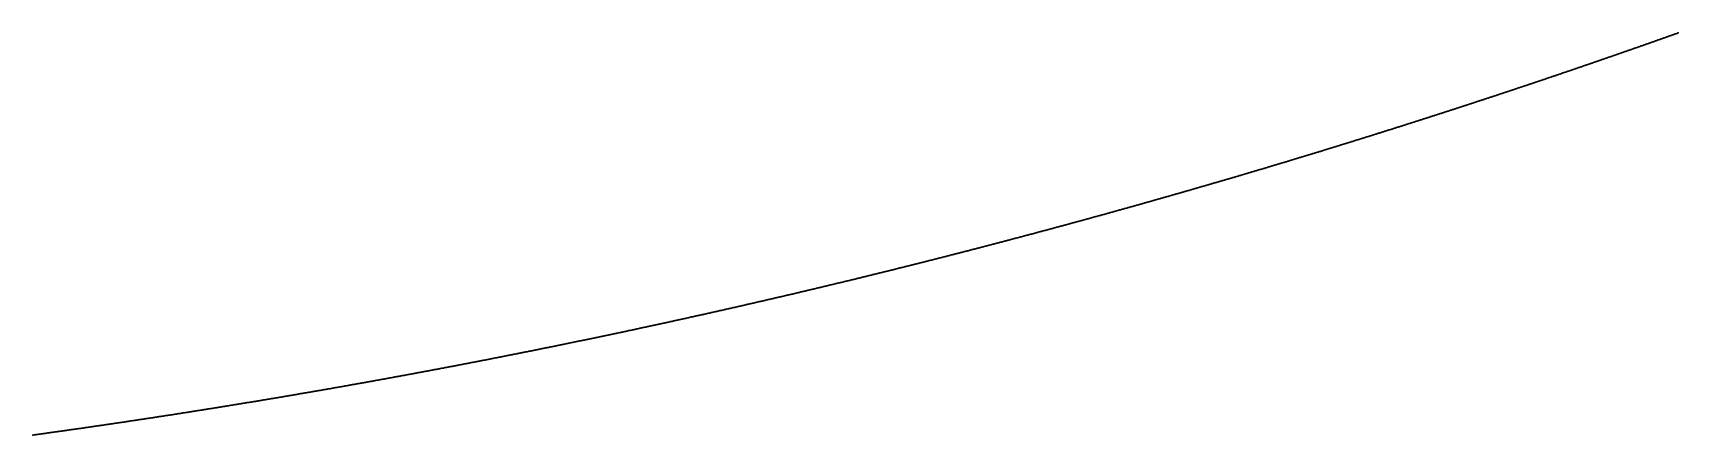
# Model space of a CAD drawing. Header units: metres. Extents: x 0 to 360, y 0 to 49.
# Drawn here: x 22.51 to 45, y 1.19 to 6.68 of the extents above; entities that cross this region are included whole.
import ezdxf

# ---------------------------------------------------------------- set-up
doc = ezdxf.new("R2010")
doc.units = ezdxf.units.M

msp = doc.modelspace()

# ---------------------------------------------------------------- linework, layer by layer
for p in [(44.546, 6.524), (44.555, 6.527), (44.565, 6.531), (44.575, 6.534), (44.585, 6.538), (44.594, 6.541), (44.604, 6.544), (44.614, 6.548), (44.623, 6.551), (44.633, 6.555), (44.643, 6.558), (44.652, 6.561), (44.662, 6.565), (44.672, 6.568), (44.681, 6.572), (44.691, 6.575), (44.701, 6.579), (44.71, 6.582), (44.72, 6.585), (44.73, 6.589), (44.739, 6.592), (44.749, 6.596), (44.759, 6.599), (44.768, 6.602), (44.778, 6.606), (44.788, 6.609), (44.797, 6.613), (44.807, 6.616), (44.817, 6.619), (44.826, 6.623), (44.836, 6.626), (44.846, 6.63), (44.855, 6.633), (44.865, 6.637), (44.875, 6.64), (44.884, 6.643), (44.894, 6.647), (44.904, 6.65), (44.913, 6.654), (44.923, 6.657), (44.933, 6.661), (44.942, 6.664), (44.952, 6.667), (44.962, 6.671), (44.971, 6.674), (44.981, 6.678), (44.991, 6.681), (45, 6.685), (43.895, 6.298), (43.904, 6.301), (43.914, 6.305), (43.924, 6.308), (43.934, 6.311), (43.943, 6.315), (43.953, 6.318), (43.963, 6.321), (43.973, 6.325), (43.982, 6.328), (43.992, 6.331), (44.002, 6.335), (44.011, 6.338), (44.021, 6.341), (44.031, 6.345), (44.041, 6.348), (44.05, 6.352), (44.06, 6.355), (44.07, 6.358), (44.08, 6.362), (44.089, 6.365), (44.099, 6.368), (44.109, 6.372), (44.119, 6.375), (44.128, 6.378), (44.138, 6.382), (44.148, 6.385), (44.157, 6.389), (44.167, 6.392), (44.177, 6.395), (44.187, 6.399), (44.196, 6.402), (44.206, 6.405), (44.216, 6.409), (44.225, 6.412), (44.235, 6.416), (44.245, 6.419), (44.255, 6.422), (44.264, 6.426), (44.274, 6.429), (44.284, 6.432), (44.293, 6.436), (44.303, 6.439), (44.313, 6.443), (44.323, 6.446), (44.332, 6.449), (44.342, 6.453), (44.352, 6.456), (44.361, 6.46), (44.371, 6.463), (44.381, 6.466), (44.391, 6.47), (44.4, 6.473), (44.41, 6.477), (44.42, 6.48), (44.429, 6.483), (44.439, 6.487), (44.449, 6.49), (44.458, 6.493), (44.468, 6.497), (44.478, 6.5), (44.488, 6.504), (44.497, 6.507), (44.507, 6.51), (44.517, 6.514), (44.526, 6.517), (44.536, 6.521), (43.24, 6.075), (43.249, 6.078), (43.259, 6.081), (43.269, 6.085), (43.279, 6.088), (43.289, 6.091), (43.298, 6.094), (43.308, 6.098), (43.318, 6.101), (43.328, 6.104), (43.338, 6.108), (43.347, 6.111), (43.357, 6.114), (43.367, 6.118), (43.377, 6.121), (43.387, 6.124), (43.396, 6.128), (43.406, 6.131), (43.416, 6.134), (43.426, 6.138), (43.435, 6.141), (43.445, 6.144), (43.455, 6.148), (43.465, 6.151), (43.475, 6.154), (43.484, 6.158), (43.494, 6.161), (43.504, 6.164), (43.514, 6.167), (43.524, 6.171), (43.533, 6.174), (43.543, 6.177), (43.553, 6.181), (43.563, 6.184), (43.572, 6.187), (43.582, 6.191), (43.592, 6.194), (43.602, 6.197), (43.612, 6.201), (43.621, 6.204), (43.631, 6.207), (43.641, 6.211), (43.651, 6.214), (43.66, 6.217), (43.67, 6.221), (43.68, 6.224), (43.69, 6.228), (43.699, 6.231), (43.709, 6.234), (43.719, 6.238), (43.729, 6.241), (43.738, 6.244), (43.748, 6.248), (43.758, 6.251), (43.768, 6.254), (43.778, 6.258), (43.787, 6.261), (43.797, 6.264), (43.807, 6.268), (43.817, 6.271), (43.826, 6.274), (43.836, 6.278), (43.846, 6.281), (43.856, 6.284), (43.865, 6.288), (43.875, 6.291), (43.885, 6.294), (42.561, 5.848), (42.571, 5.851), (42.581, 5.855), (42.591, 5.858), (42.601, 5.861), (42.61, 5.864), (42.62, 5.868), (42.63, 5.871), (42.64, 5.874), (42.65, 5.877), (42.66, 5.881), (42.67, 5.884), (42.679, 5.887), (42.689, 5.89), (42.699, 5.894), (42.709, 5.897), (42.719, 5.9), (42.729, 5.904), (42.738, 5.907), (42.748, 5.91), (42.758, 5.913), (42.768, 5.917), (42.778, 5.92), (42.788, 5.923), (42.798, 5.926), (42.807, 5.93), (42.817, 5.933), (42.827, 5.936), (42.837, 5.94), (42.847, 5.943), (42.857, 5.946), (42.866, 5.949), (42.876, 5.953), (42.886, 5.956), (42.896, 5.959), (42.906, 5.963), (42.916, 5.966), (42.925, 5.969), (42.935, 5.972), (42.945, 5.976), (42.955, 5.979), (42.965, 5.982), (42.975, 5.986), (42.984, 5.989), (42.994, 5.992), (43.004, 5.995), (43.014, 5.999), (43.024, 6.002), (43.034, 6.005), (43.043, 6.009), (43.053, 6.012), (43.063, 6.015), (43.073, 6.018), (43.083, 6.022), (43.092, 6.025), (43.102, 6.028), (43.112, 6.032), (43.122, 6.035), (43.132, 6.038), (43.141, 6.042), (43.151, 6.045), (43.161, 6.048), (43.171, 6.051), (43.181, 6.055), (43.191, 6.058), (43.2, 6.061), (43.21, 6.065), (43.22, 6.068), (43.23, 6.071), (41.879, 5.625), (41.889, 5.628), (41.898, 5.631), (41.908, 5.634), (41.918, 5.638), (41.928, 5.641), (41.938, 5.644), (41.948, 5.647), (41.958, 5.65), (41.968, 5.654), (41.978, 5.657), (41.988, 5.66), (41.998, 5.663), (42.008, 5.667), (42.017, 5.67), (42.027, 5.673), (42.037, 5.676), (42.047, 5.679), (42.057, 5.683), (42.067, 5.686), (42.077, 5.689), (42.087, 5.692), (42.097, 5.696), (42.107, 5.699), (42.116, 5.702), (42.126, 5.705), (42.136, 5.708), (42.146, 5.712), (42.156, 5.715), (42.166, 5.718), (42.176, 5.721), (42.186, 5.725), (42.196, 5.728), (42.206, 5.731), (42.215, 5.734), (42.225, 5.738), (42.235, 5.741), (42.245, 5.744), (42.255, 5.747), (42.265, 5.751), (42.275, 5.754), (42.285, 5.757), (42.295, 5.76), (42.304, 5.763), (42.314, 5.767), (42.324, 5.77), (42.334, 5.773), (42.344, 5.776), (42.354, 5.78), (42.364, 5.783), (42.374, 5.786), (42.383, 5.789), (42.393, 5.793), (42.403, 5.796), (42.413, 5.799), (42.423, 5.802), (42.433, 5.806), (42.443, 5.809), (42.453, 5.812), (42.462, 5.815), (42.472, 5.819), (42.482, 5.822), (42.492, 5.825), (42.502, 5.828), (42.512, 5.832), (42.522, 5.835), (42.532, 5.838), (42.541, 5.841), (42.551, 5.845), (41.172, 5.399), (41.182, 5.402), (41.192, 5.405), (41.202, 5.408), (41.212, 5.411), (41.222, 5.414), (41.232, 5.418), (41.242, 5.421), (41.252, 5.424), (41.262, 5.427), (41.272, 5.43), (41.282, 5.433), (41.292, 5.437), (41.302, 5.44), (41.312, 5.443), (41.322, 5.446), (41.332, 5.449), (41.342, 5.452), (41.352, 5.456), (41.362, 5.459), (41.372, 5.462), (41.382, 5.465), (41.392, 5.468), (41.402, 5.472), (41.411, 5.475), (41.421, 5.478), (41.431, 5.481), (41.441, 5.484), (41.451, 5.487), (41.461, 5.491), (41.471, 5.494), (41.481, 5.497), (41.491, 5.5), (41.501, 5.503), (41.511, 5.507), (41.521, 5.51), (41.531, 5.513), (41.541, 5.516), (41.551, 5.519), (41.561, 5.522), (41.571, 5.526), (41.581, 5.529), (41.591, 5.532), (41.601, 5.535), (41.61, 5.538), (41.62, 5.542), (41.63, 5.545), (41.64, 5.548), (41.65, 5.551), (41.66, 5.554), (41.67, 5.558), (41.68, 5.561), (41.69, 5.564), (41.7, 5.567), (41.71, 5.57), (41.72, 5.574), (41.73, 5.577), (41.74, 5.58), (41.75, 5.583), (41.76, 5.586), (41.769, 5.59), (41.779, 5.593), (41.789, 5.596), (41.799, 5.599), (41.809, 5.602), (41.819, 5.606), (41.829, 5.609), (41.839, 5.612), (41.849, 5.615), (41.859, 5.618), (41.869, 5.622), (40.452, 5.173), (40.462, 5.176), (40.472, 5.179), (40.482, 5.183), (40.492, 5.186), (40.502, 5.189), (40.512, 5.192), (40.522, 5.195), (40.532, 5.198), (40.542, 5.201), (40.552, 5.204), (40.562, 5.207), (40.572, 5.211), (40.582, 5.214), (40.592, 5.217), (40.602, 5.22), (40.612, 5.223), (40.622, 5.226), (40.632, 5.229), (40.642, 5.232), (40.652, 5.235), (40.662, 5.239), (40.672, 5.242), (40.682, 5.245), (40.692, 5.248), (40.702, 5.251), (40.712, 5.254), (40.722, 5.257), (40.732, 5.26), (40.742, 5.264), (40.752, 5.267), (40.762, 5.27), (40.772, 5.273), (40.782, 5.276), (40.792, 5.279), (40.802, 5.282), (40.812, 5.285), (40.822, 5.289), (40.832, 5.292), (40.842, 5.295), (40.852, 5.298), (40.862, 5.301), (40.872, 5.304), (40.882, 5.307), (40.892, 5.311), (40.902, 5.314), (40.912, 5.317), (40.922, 5.32), (40.932, 5.323), (40.942, 5.326), (40.952, 5.329), (40.962, 5.333), (40.972, 5.336), (40.982, 5.339), (40.992, 5.342), (41.002, 5.345), (41.012, 5.348), (41.022, 5.351), (41.032, 5.355), (41.042, 5.358), (41.052, 5.361), (41.062, 5.364), (41.072, 5.367), (41.082, 5.37), (41.092, 5.373), (41.102, 5.377), (41.112, 5.38), (41.122, 5.383), (41.132, 5.386), (41.142, 5.389), (41.152, 5.392), (41.162, 5.396), (39.716, 4.949), (39.726, 4.952), (39.737, 4.955), (39.747, 4.958), (39.757, 4.961), (39.767, 4.964), (39.777, 4.967), (39.787, 4.97), (39.797, 4.973), (39.807, 4.976), (39.817, 4.979), (39.827, 4.982), (39.838, 4.985), (39.848, 4.988), (39.858, 4.991), (39.868, 4.994), (39.878, 4.998), (39.888, 5.001), (39.898, 5.004), (39.908, 5.007), (39.918, 5.01), (39.928, 5.013), (39.938, 5.016), (39.948, 5.019), (39.959, 5.022), (39.969, 5.025), (39.979, 5.028), (39.989, 5.031), (39.999, 5.034), (40.009, 5.037), (40.019, 5.04), (40.029, 5.044), (40.039, 5.047), (40.049, 5.05), (40.059, 5.053), (40.069, 5.056), (40.079, 5.059), (40.09, 5.062), (40.1, 5.065), (40.11, 5.068), (40.12, 5.071), (40.13, 5.074), (40.14, 5.077), (40.15, 5.08), (40.16, 5.084), (40.17, 5.087), (40.18, 5.09), (40.19, 5.093), (40.2, 5.096), (40.21, 5.099), (40.22, 5.102), (40.23, 5.105), (40.24, 5.108), (40.251, 5.111), (40.261, 5.114), (40.271, 5.117), (40.281, 5.121), (40.291, 5.124), (40.301, 5.127), (40.311, 5.13), (40.321, 5.133), (40.331, 5.136), (40.341, 5.139), (40.351, 5.142), (40.361, 5.145), (40.371, 5.148), (40.381, 5.152), (40.391, 5.155), (40.401, 5.158), (40.411, 5.161), (40.421, 5.164), (40.431, 5.167), (40.441, 5.17), (38.967, 4.725), (38.977, 4.728), (38.987, 4.731), (38.997, 4.734), (39.007, 4.737), (39.017, 4.74), (39.028, 4.743), (39.038, 4.746), (39.048, 4.749), (39.058, 4.752), (39.068, 4.755), (39.078, 4.758), (39.089, 4.761), (39.099, 4.764), (39.109, 4.767), (39.119, 4.77), (39.129, 4.773), (39.139, 4.776), (39.149, 4.779), (39.16, 4.782), (39.17, 4.785), (39.18, 4.788), (39.19, 4.791), (39.2, 4.794), (39.21, 4.797), (39.22, 4.8), (39.231, 4.803), (39.241, 4.806), (39.251, 4.809), (39.261, 4.812), (39.271, 4.815), (39.281, 4.818), (39.291, 4.821), (39.302, 4.824), (39.312, 4.827), (39.322, 4.83), (39.332, 4.833), (39.342, 4.836), (39.352, 4.839), (39.362, 4.842), (39.373, 4.845), (39.383, 4.848), (39.393, 4.852), (39.403, 4.855), (39.413, 4.858), (39.423, 4.861), (39.433, 4.864), (39.443, 4.867), (39.454, 4.87), (39.464, 4.873), (39.474, 4.876), (39.484, 4.879), (39.494, 4.882), (39.504, 4.885), (39.514, 4.888), (39.524, 4.891), (39.534, 4.894), (39.545, 4.897), (39.555, 4.9), (39.565, 4.903), (39.575, 4.906), (39.585, 4.909), (39.595, 4.912), (39.605, 4.915), (39.615, 4.918), (39.625, 4.921), (39.636, 4.924), (39.646, 4.927), (39.656, 4.93), (39.666, 4.933), (39.676, 4.936), (39.686, 4.94), (39.696, 4.943), (39.706, 4.946), (38.192, 4.5), (38.202, 4.503), (38.212, 4.506), (38.223, 4.509), (38.233, 4.512), (38.243, 4.515), (38.253, 4.518), (38.264, 4.521), (38.274, 4.524), (38.284, 4.527), (38.294, 4.53), (38.304, 4.533), (38.315, 4.535), (38.325, 4.538), (38.335, 4.541), (38.345, 4.544), (38.355, 4.547), (38.366, 4.55), (38.376, 4.553), (38.386, 4.556), (38.396, 4.559), (38.407, 4.562), (38.417, 4.565), (38.427, 4.568), (38.437, 4.571), (38.447, 4.574), (38.458, 4.577), (38.468, 4.58), (38.478, 4.583), (38.488, 4.586), (38.498, 4.588), (38.509, 4.591), (38.519, 4.594), (38.529, 4.597), (38.539, 4.6), (38.549, 4.603), (38.56, 4.606), (38.57, 4.609), (38.58, 4.612), (38.59, 4.615), (38.6, 4.618), (38.611, 4.621), (38.621, 4.624), (38.631, 4.627), (38.641, 4.63), (38.651, 4.633), (38.661, 4.636), (38.672, 4.639), (38.682, 4.642), (38.692, 4.645), (38.702, 4.648), (38.712, 4.651), (38.723, 4.654), (38.733, 4.657), (38.743, 4.66), (38.753, 4.663), (38.763, 4.666), (38.773, 4.669), (38.784, 4.672), (38.794, 4.674), (38.804, 4.677), (38.814, 4.68), (38.824, 4.683), (38.835, 4.686), (38.845, 4.689), (38.855, 4.692), (38.865, 4.695), (38.875, 4.698), (38.885, 4.701), (38.896, 4.704), (38.906, 4.707), (38.916, 4.71), (38.926, 4.713), (38.936, 4.716), (38.946, 4.719), (38.957, 4.722), (37.392, 4.274), (37.402, 4.277), (37.413, 4.28), (37.423, 4.283), (37.433, 4.286), (37.443, 4.289), (37.454, 4.291), (37.464, 4.294), (37.474, 4.297), (37.485, 4.3), (37.495, 4.303), (37.505, 4.306), (37.515, 4.309), (37.526, 4.311), (37.536, 4.314), (37.546, 4.317), (37.556, 4.32), (37.567, 4.323), (37.577, 4.326), (37.587, 4.329), (37.598, 4.332), (37.608, 4.335), (37.618, 4.337), (37.628, 4.34), (37.639, 4.343), (37.649, 4.346), (37.659, 4.349), (37.669, 4.352), (37.68, 4.355), (37.69, 4.358), (37.7, 4.361), (37.711, 4.363), (37.721, 4.366), (37.731, 4.369), (37.741, 4.372), (37.752, 4.375), (37.762, 4.378), (37.772, 4.381), (37.782, 4.384), (37.793, 4.387), (37.803, 4.389), (37.813, 4.392), (37.823, 4.395), (37.834, 4.398), (37.844, 4.401), (37.854, 4.404), (37.864, 4.407), (37.875, 4.41), (37.885, 4.413), (37.895, 4.416), (37.905, 4.419), (37.916, 4.421), (37.926, 4.424), (37.936, 4.427), (37.946, 4.43), (37.957, 4.433), (37.967, 4.436), (37.977, 4.439), (37.987, 4.442), (37.998, 4.445), (38.008, 4.448), (38.018, 4.451), (38.028, 4.453), (38.039, 4.456), (38.049, 4.459), (38.059, 4.462), (38.069, 4.465), (38.079, 4.468), (38.09, 4.471), (38.1, 4.474), (38.11, 4.477), (38.12, 4.48), (38.131, 4.483), (38.141, 4.486), (38.151, 4.489), (38.161, 4.491), (38.172, 4.494), (38.182, 4.497), (36.577, 4.05), (36.587, 4.053), (36.597, 4.056), (36.608, 4.059), (36.618, 4.062), (36.628, 4.064), (36.639, 4.067), (36.649, 4.07), (36.659, 4.073), (36.67, 4.076), (36.68, 4.078), (36.69, 4.081), (36.701, 4.084), (36.711, 4.087), (36.721, 4.09), (36.732, 4.092), (36.742, 4.095), (36.752, 4.098), (36.763, 4.101), (36.773, 4.104), (36.783, 4.106), (36.794, 4.109), (36.804, 4.112), (36.815, 4.115), (36.825, 4.118), (36.835, 4.121), (36.846, 4.123), (36.856, 4.126), (36.866, 4.129), (36.876, 4.132), (36.887, 4.135), (36.897, 4.138), (36.907, 4.14), (36.918, 4.143), (36.928, 4.146), (36.938, 4.149), (36.949, 4.152), (36.959, 4.154), (36.969, 4.157), (36.98, 4.16), (36.99, 4.163), (37, 4.166), (37.011, 4.169), (37.021, 4.172), (37.031, 4.174), (37.042, 4.177), (37.052, 4.18), (37.062, 4.183), (37.073, 4.186), (37.083, 4.189), (37.093, 4.191), (37.104, 4.194), (37.114, 4.197), (37.124, 4.2), (37.134, 4.203), (37.145, 4.206), (37.155, 4.208), (37.165, 4.211), (37.176, 4.214), (37.186, 4.217), (37.196, 4.22), (37.207, 4.223), (37.217, 4.226), (37.227, 4.228), (37.238, 4.231), (37.248, 4.234), (37.258, 4.237), (37.268, 4.24), (37.279, 4.243), (37.289, 4.246), (37.299, 4.248), (37.31, 4.251), (37.32, 4.254), (37.33, 4.257), (37.34, 4.26), (37.351, 4.263), (37.361, 4.266), (37.371, 4.268), (37.382, 4.271), (35.725, 3.823), (35.735, 3.826), (35.746, 3.829), (35.756, 3.832), (35.767, 3.834), (35.777, 3.837), (35.787, 3.84), (35.798, 3.843), (35.808, 3.845), (35.819, 3.848), (35.829, 3.851), (35.839, 3.854), (35.85, 3.856), (35.86, 3.859), (35.871, 3.862), (35.881, 3.865), (35.892, 3.867), (35.902, 3.87), (35.912, 3.873), (35.923, 3.876), (35.933, 3.878), (35.944, 3.881), (35.954, 3.884), (35.964, 3.887), (35.975, 3.889), (35.985, 3.892), (35.996, 3.895), (36.006, 3.898), (36.016, 3.9), (36.027, 3.903), (36.037, 3.906), (36.048, 3.909), (36.058, 3.911), (36.068, 3.914), (36.079, 3.917), (36.089, 3.92), (36.099, 3.922), (36.11, 3.925), (36.12, 3.928), (36.131, 3.931), (36.141, 3.933), (36.151, 3.936), (36.162, 3.939), (36.172, 3.942), (36.183, 3.944), (36.193, 3.947), (36.203, 3.95), (36.214, 3.953), (36.224, 3.956), (36.235, 3.958), (36.245, 3.961), (36.255, 3.964), (36.266, 3.967), (36.276, 3.969), (36.286, 3.972), (36.297, 3.975), (36.307, 3.978), (36.318, 3.981), (36.328, 3.983), (36.338, 3.986), (36.349, 3.989), (36.359, 3.992), (36.369, 3.994), (36.38, 3.997), (36.39, 4), (36.4, 4.003), (36.411, 4.006), (36.421, 4.008), (36.432, 4.011), (36.442, 4.014), (36.452, 4.017), (36.463, 4.02), (36.473, 4.022), (36.483, 4.025), (36.494, 4.028), (36.504, 4.031), (36.514, 4.034), (36.525, 4.036), (36.535, 4.039), (36.546, 4.042), (36.556, 4.045), (36.566, 4.047), (34.857, 3.6), (34.868, 3.602), (34.878, 3.605), (34.889, 3.608), (34.899, 3.61), (34.91, 3.613), (34.92, 3.616), (34.931, 3.618), (34.941, 3.621), (34.952, 3.624), (34.962, 3.626), (34.973, 3.629), (34.983, 3.632), (34.994, 3.634), (35.004, 3.637), (35.015, 3.64), (35.025, 3.642), (35.036, 3.645), (35.046, 3.648), (35.056, 3.65), (35.067, 3.653), (35.077, 3.656), (35.088, 3.658), (35.098, 3.661), (35.109, 3.664), (35.119, 3.667), (35.13, 3.669), (35.14, 3.672), (35.151, 3.675), (35.161, 3.677), (35.172, 3.68), (35.182, 3.683), (35.193, 3.685), (35.203, 3.688), (35.213, 3.691), (35.224, 3.693), (35.234, 3.696), (35.245, 3.699), (35.255, 3.701), (35.266, 3.704), (35.276, 3.707), (35.287, 3.71), (35.297, 3.712), (35.308, 3.715), (35.318, 3.718), (35.328, 3.72), (35.339, 3.723), (35.349, 3.726), (35.36, 3.728), (35.37, 3.731), (35.381, 3.734), (35.391, 3.737), (35.402, 3.739), (35.412, 3.742), (35.422, 3.745), (35.433, 3.747), (35.443, 3.75), (35.454, 3.753), (35.464, 3.755), (35.475, 3.758), (35.485, 3.761), (35.496, 3.764), (35.506, 3.766), (35.516, 3.769), (35.527, 3.772), (35.537, 3.774), (35.548, 3.777), (35.558, 3.78), (35.569, 3.783), (35.579, 3.785), (35.589, 3.788), (35.6, 3.791), (35.61, 3.793), (35.621, 3.796), (35.631, 3.799), (35.642, 3.802), (35.652, 3.804), (35.662, 3.807), (35.673, 3.81), (35.683, 3.813), (35.694, 3.815), (35.704, 3.818), (35.715, 3.821), (33.953, 3.374), (33.963, 3.377), (33.974, 3.379), (33.984, 3.382), (33.995, 3.385), (34.006, 3.387), (34.016, 3.39), (34.027, 3.392), (34.037, 3.395), (34.048, 3.398), (34.058, 3.4), (34.069, 3.403), (34.079, 3.405), (34.09, 3.408), (34.1, 3.411), (34.111, 3.413), (34.121, 3.416), (34.132, 3.418), (34.143, 3.421), (34.153, 3.424), (34.164, 3.426), (34.174, 3.429), (34.185, 3.431), (34.195, 3.434), (34.206, 3.437), (34.216, 3.439), (34.227, 3.442), (34.237, 3.444), (34.248, 3.447), (34.258, 3.45), (34.269, 3.452), (34.28, 3.455), (34.29, 3.457), (34.301, 3.46), (34.311, 3.463), (34.322, 3.465), (34.332, 3.468), (34.343, 3.471), (34.353, 3.473), (34.364, 3.476), (34.374, 3.478), (34.385, 3.481), (34.395, 3.484), (34.406, 3.486), (34.416, 3.489), (34.427, 3.491), (34.437, 3.494), (34.448, 3.497), (34.458, 3.499), (34.469, 3.502), (34.479, 3.505), (34.49, 3.507), (34.5, 3.51), (34.511, 3.512), (34.521, 3.515), (34.532, 3.518), (34.542, 3.52), (34.553, 3.523), (34.564, 3.526), (34.574, 3.528), (34.585, 3.531), (34.595, 3.534), (34.606, 3.536), (34.616, 3.539), (34.627, 3.541), (34.637, 3.544), (34.648, 3.547), (34.658, 3.549), (34.669, 3.552), (34.679, 3.555), (34.69, 3.557), (34.7, 3.56), (34.711, 3.563), (34.721, 3.565), (34.732, 3.568), (34.742, 3.571), (34.753, 3.573), (34.763, 3.576), (34.773, 3.579), (34.784, 3.581), (34.794, 3.584), (34.805, 3.586), (34.815, 3.589), (34.826, 3.592), (34.836, 3.594), (34.847, 3.597), (33.021, 3.15), (33.032, 3.153), (33.042, 3.155), (33.053, 3.158), (33.064, 3.16), (33.074, 3.163), (33.085, 3.165), (33.095, 3.168), (33.106, 3.171), (33.117, 3.173), (33.127, 3.176), (33.138, 3.178), (33.148, 3.181), (33.159, 3.183), (33.17, 3.186), (33.18, 3.188), (33.191, 3.191), (33.202, 3.193), (33.212, 3.196), (33.223, 3.198), (33.233, 3.201), (33.244, 3.203), (33.255, 3.206), (33.265, 3.208), (33.276, 3.211), (33.286, 3.213), (33.297, 3.216), (33.308, 3.218), (33.318, 3.221), (33.329, 3.223), (33.339, 3.226), (33.35, 3.229), (33.361, 3.231), (33.371, 3.234), (33.382, 3.236), (33.392, 3.239), (33.403, 3.241), (33.414, 3.244), (33.424, 3.246), (33.435, 3.249), (33.445, 3.251), (33.456, 3.254), (33.466, 3.256), (33.477, 3.259), (33.488, 3.262), (33.498, 3.264), (33.509, 3.267), (33.519, 3.269), (33.53, 3.272), (33.541, 3.274), (33.551, 3.277), (33.562, 3.279), (33.572, 3.282), (33.583, 3.284), (33.594, 3.287), (33.604, 3.29), (33.615, 3.292), (33.625, 3.295), (33.636, 3.297), (33.646, 3.3), (33.657, 3.302), (33.668, 3.305), (33.678, 3.307), (33.689, 3.31), (33.699, 3.313), (33.71, 3.315), (33.72, 3.318), (33.731, 3.32), (33.742, 3.323), (33.752, 3.325), (33.763, 3.328), (33.773, 3.331), (33.784, 3.333), (33.794, 3.336), (33.805, 3.338), (33.815, 3.341), (33.826, 3.343), (33.837, 3.346), (33.847, 3.349), (33.858, 3.351), (33.868, 3.354), (33.879, 3.356), (33.889, 3.359), (33.9, 3.361), (33.911, 3.364), (33.921, 3.367), (33.932, 3.369), (33.942, 3.372), (32.041, 2.924), (32.051, 2.926), (32.062, 2.929), (32.073, 2.931), (32.083, 2.934), (32.094, 2.936), (32.105, 2.938), (32.116, 2.941), (32.126, 2.943), (32.137, 2.946), (32.148, 2.948), (32.158, 2.951), (32.169, 2.953), (32.18, 2.955), (32.19, 2.958), (32.201, 2.96), (32.212, 2.963), (32.222, 2.965), (32.233, 2.968), (32.244, 2.97), (32.254, 2.973), (32.265, 2.975), (32.276, 2.977), (32.286, 2.98), (32.297, 2.982), (32.308, 2.985), (32.318, 2.987), (32.329, 2.99), (32.34, 2.992), (32.35, 2.995), (32.361, 2.997), (32.372, 2.999), (32.382, 3.002), (32.393, 3.004), (32.404, 3.007), (32.414, 3.009), (32.425, 3.012), (32.436, 3.014), (32.446, 3.017), (32.457, 3.019), (32.468, 3.021), (32.478, 3.024), (32.489, 3.026), (32.5, 3.029), (32.51, 3.031), (32.521, 3.034), (32.532, 3.036), (32.542, 3.039), (32.553, 3.041), (32.564, 3.044), (32.574, 3.046), (32.585, 3.049), (32.596, 3.051), (32.606, 3.053), (32.617, 3.056), (32.628, 3.058), (32.638, 3.061), (32.649, 3.063), (32.66, 3.066), (32.67, 3.068), (32.681, 3.071), (32.691, 3.073), (32.702, 3.076), (32.713, 3.078), (32.723, 3.081), (32.734, 3.083), (32.745, 3.086), (32.755, 3.088), (32.766, 3.091), (32.777, 3.093), (32.787, 3.096), (32.798, 3.098), (32.809, 3.101), (32.819, 3.103), (32.83, 3.106), (32.84, 3.108), (32.851, 3.111), (32.862, 3.113), (32.872, 3.115), (32.883, 3.118), (32.894, 3.12), (32.904, 3.123), (32.915, 3.125), (32.925, 3.128), (32.936, 3.13), (32.947, 3.133), (32.957, 3.135), (32.968, 3.138), (32.979, 3.14), (32.989, 3.143), (33, 3.145), (33.01, 3.148), (31.032, 2.701), (31.043, 2.703), (31.054, 2.705), (31.065, 2.708), (31.076, 2.71), (31.086, 2.712), (31.097, 2.715), (31.108, 2.717), (31.119, 2.719), (31.129, 2.722), (31.14, 2.724), (31.151, 2.726), (31.162, 2.729), (31.172, 2.731), (31.183, 2.733), (31.194, 2.736), (31.205, 2.738), (31.215, 2.74), (31.226, 2.743), (31.237, 2.745), (31.248, 2.747), (31.258, 2.75), (31.269, 2.752), (31.28, 2.755), (31.291, 2.757), (31.301, 2.759), (31.312, 2.762), (31.323, 2.764), (31.334, 2.766), (31.344, 2.769), (31.355, 2.771), (31.366, 2.773), (31.376, 2.776), (31.387, 2.778), (31.398, 2.78), (31.409, 2.783), (31.419, 2.785), (31.43, 2.788), (31.441, 2.79), (31.452, 2.792), (31.462, 2.795), (31.473, 2.797), (31.484, 2.799), (31.495, 2.802), (31.505, 2.804), (31.516, 2.807), (31.527, 2.809), (31.537, 2.811), (31.548, 2.814), (31.559, 2.816), (31.57, 2.818), (31.58, 2.821), (31.591, 2.823), (31.602, 2.826), (31.613, 2.828), (31.623, 2.83), (31.634, 2.833), (31.645, 2.835), (31.655, 2.837), (31.666, 2.84), (31.677, 2.842), (31.688, 2.845), (31.698, 2.847), (31.709, 2.849), (31.72, 2.852), (31.73, 2.854), (31.741, 2.857), (31.752, 2.859), (31.763, 2.861), (31.773, 2.864), (31.784, 2.866), (31.795, 2.869), (31.805, 2.871), (31.816, 2.873), (31.827, 2.876), (31.837, 2.878), (31.848, 2.881), (31.859, 2.883), (31.87, 2.885), (31.88, 2.888), (31.891, 2.89), (31.902, 2.893), (31.912, 2.895), (31.923, 2.897), (31.934, 2.9), (31.944, 2.902), (31.955, 2.905), (31.966, 2.907), (31.977, 2.909), (31.987, 2.912), (31.998, 2.914), (32.009, 2.917), (32.019, 2.919), (32.03, 2.922), (29.964, 2.475), (29.974, 2.477), (29.985, 2.479), (29.996, 2.481), (30.007, 2.483), (30.018, 2.486), (30.029, 2.488), (30.039, 2.49), (30.05, 2.492), (30.061, 2.495), (30.072, 2.497), (30.083, 2.499), (30.094, 2.501), (30.104, 2.504), (30.115, 2.506), (30.126, 2.508), (30.137, 2.51), (30.148, 2.513), (30.158, 2.515), (30.169, 2.517), (30.18, 2.519), (30.191, 2.522), (30.202, 2.524), (30.213, 2.526), (30.223, 2.528), (30.234, 2.531), (30.245, 2.533), (30.256, 2.535), (30.267, 2.538), (30.277, 2.54), (30.288, 2.542), (30.299, 2.544), (30.31, 2.547), (30.321, 2.549), (30.331, 2.551), (30.342, 2.553), (30.353, 2.556), (30.364, 2.558), (30.375, 2.56), (30.386, 2.562), (30.396, 2.565), (30.407, 2.567), (30.418, 2.569), (30.429, 2.572), (30.44, 2.574), (30.45, 2.576), (30.461, 2.578), (30.472, 2.581), (30.483, 2.583), (30.494, 2.585), (30.504, 2.588), (30.515, 2.59), (30.526, 2.592), (30.537, 2.594), (30.548, 2.597), (30.558, 2.599), (30.569, 2.601), (30.58, 2.604), (30.591, 2.606), (30.601, 2.608), (30.612, 2.61), (30.623, 2.613), (30.634, 2.615), (30.645, 2.617), (30.655, 2.62), (30.666, 2.622), (30.677, 2.624), (30.688, 2.627), (30.699, 2.629), (30.709, 2.631), (30.72, 2.633), (30.731, 2.636), (30.742, 2.638), (30.752, 2.64), (30.763, 2.643), (30.774, 2.645), (30.785, 2.647), (30.796, 2.65), (30.806, 2.652), (30.817, 2.654), (30.828, 2.657), (30.839, 2.659), (30.849, 2.661), (30.86, 2.663), (30.871, 2.666), (30.882, 2.668), (30.893, 2.67), (30.903, 2.673), (30.914, 2.675), (30.925, 2.677), (30.936, 2.68), (30.946, 2.682), (30.957, 2.684), (30.968, 2.687), (30.979, 2.689), (30.989, 2.691), (31, 2.694), (31.011, 2.696), (31.022, 2.698), (28.844, 2.249), (28.855, 2.251), (28.866, 2.254), (28.877, 2.256), (28.888, 2.258), (28.899, 2.26), (28.909, 2.262), (28.92, 2.264), (28.931, 2.266), (28.942, 2.269), (28.953, 2.271), (28.964, 2.273), (28.975, 2.275), (28.986, 2.277), (28.997, 2.279), (29.008, 2.281), (29.018, 2.284), (29.029, 2.286), (29.04, 2.288), (29.051, 2.29), (29.062, 2.292), (29.073, 2.294), (29.084, 2.297), (29.095, 2.299), (29.106, 2.301), (29.116, 2.303), (29.127, 2.305), (29.138, 2.307), (29.149, 2.309), (29.16, 2.312), (29.171, 2.314), (29.182, 2.316), (29.193, 2.318), (29.204, 2.32), (29.214, 2.322), (29.225, 2.325), (29.236, 2.327), (29.247, 2.329), (29.258, 2.331), (29.269, 2.333), (29.28, 2.336), (29.291, 2.338), (29.301, 2.34), (29.312, 2.342), (29.323, 2.344), (29.334, 2.346), (29.345, 2.349), (29.356, 2.351), (29.367, 2.353), (29.378, 2.355), (29.388, 2.357), (29.399, 2.36), (29.41, 2.362), (29.421, 2.364), (29.432, 2.366), (29.443, 2.368), (29.454, 2.37), (29.465, 2.373), (29.475, 2.375), (29.486, 2.377), (29.497, 2.379), (29.508, 2.381), (29.519, 2.384), (29.53, 2.386), (29.541, 2.388), (29.551, 2.39), (29.562, 2.392), (29.573, 2.395), (29.584, 2.397), (29.595, 2.399), (29.606, 2.401), (29.617, 2.403), (29.627, 2.406), (29.638, 2.408), (29.649, 2.41), (29.66, 2.412), (29.671, 2.414), (29.682, 2.417), (29.693, 2.419), (29.703, 2.421), (29.714, 2.423), (29.725, 2.426), (29.736, 2.428), (29.747, 2.43), (29.758, 2.432), (29.768, 2.434), (29.779, 2.437), (29.79, 2.439), (29.801, 2.441), (29.812, 2.443), (29.823, 2.446), (29.834, 2.448), (29.844, 2.45), (29.855, 2.452), (29.866, 2.454), (29.877, 2.457), (29.888, 2.459), (29.899, 2.461), (29.909, 2.463), (29.92, 2.466), (29.931, 2.468), (29.942, 2.47), (29.953, 2.472), (27.662, 2.024), (27.673, 2.026), (27.684, 2.028), (27.695, 2.03), (27.706, 2.032), (27.717, 2.034), (27.728, 2.037), (27.739, 2.039), (27.75, 2.041), (27.761, 2.043), (27.772, 2.045), (27.783, 2.047), (27.794, 2.049), (27.805, 2.051), (27.816, 2.053), (27.827, 2.055), (27.838, 2.057), (27.849, 2.059), (27.86, 2.061), (27.871, 2.063), (27.882, 2.065), (27.893, 2.067), (27.904, 2.069), (27.915, 2.071), (27.926, 2.073), (27.937, 2.075), (27.948, 2.077), (27.958, 2.079), (27.969, 2.082), (27.98, 2.084), (27.991, 2.086), (28.002, 2.088), (28.013, 2.09), (28.024, 2.092), (28.035, 2.094), (28.046, 2.096), (28.057, 2.098), (28.068, 2.1), (28.079, 2.102), (28.09, 2.104), (28.101, 2.106), (28.112, 2.108), (28.123, 2.11), (28.134, 2.112), (28.145, 2.115), (28.156, 2.117), (28.167, 2.119), (28.178, 2.121), (28.189, 2.123), (28.199, 2.125), (28.21, 2.127), (28.221, 2.129), (28.232, 2.131), (28.243, 2.133), (28.254, 2.135), (28.265, 2.137), (28.276, 2.14), (28.287, 2.142), (28.298, 2.144), (28.309, 2.146), (28.32, 2.148), (28.331, 2.15), (28.342, 2.152), (28.353, 2.154), (28.364, 2.156), (28.374, 2.158), (28.385, 2.16), (28.396, 2.163), (28.407, 2.165), (28.418, 2.167), (28.429, 2.169), (28.44, 2.171), (28.451, 2.173), (28.462, 2.175), (28.473, 2.177), (28.484, 2.179), (28.495, 2.181), (28.506, 2.184), (28.517, 2.186), (28.528, 2.188), (28.538, 2.19), (28.549, 2.192), (28.56, 2.194), (28.571, 2.196), (28.582, 2.198), (28.593, 2.2), (28.604, 2.203), (28.615, 2.205), (28.626, 2.207), (28.637, 2.209), (28.648, 2.211), (28.659, 2.213), (28.669, 2.215), (28.68, 2.217), (28.691, 2.219), (28.702, 2.222), (28.713, 2.224), (28.724, 2.226), (28.735, 2.228), (28.746, 2.23), (28.757, 2.232), (28.768, 2.234), (28.779, 2.236), (28.79, 2.239), (28.8, 2.241), (28.811, 2.243), (28.822, 2.245), (28.833, 2.247), (26.406, 1.8), (26.417, 1.801), (26.429, 1.803), (26.44, 1.805), (26.451, 1.807), (26.462, 1.809), (26.473, 1.811), (26.484, 1.813), (26.495, 1.815), (26.506, 1.817), (26.517, 1.819), (26.528, 1.821), (26.539, 1.823), (26.55, 1.825), (26.561, 1.826), (26.572, 1.828), (26.583, 1.83), (26.594, 1.832), (26.605, 1.834), (26.616, 1.836), (26.627, 1.838), (26.638, 1.84), (26.649, 1.842), (26.66, 1.844), (26.672, 1.846), (26.683, 1.848), (26.694, 1.85), (26.705, 1.852), (26.716, 1.854), (26.727, 1.855), (26.738, 1.857), (26.749, 1.859), (26.76, 1.861), (26.771, 1.863), (26.782, 1.865), (26.793, 1.867), (26.804, 1.869), (26.815, 1.871), (26.826, 1.873), (26.837, 1.875), (26.848, 1.877), (26.859, 1.879), (26.87, 1.881), (26.881, 1.883), (26.892, 1.885), (26.903, 1.887), (26.914, 1.889), (26.925, 1.891), (26.936, 1.893), (26.947, 1.895), (26.958, 1.897), (26.969, 1.898), (26.98, 1.9), (26.991, 1.902), (27.002, 1.904), (27.013, 1.906), (27.024, 1.908), (27.035, 1.91), (27.046, 1.912), (27.057, 1.914), (27.068, 1.916), (27.079, 1.918), (27.09, 1.92), (27.102, 1.922), (27.113, 1.924), (27.124, 1.926), (27.135, 1.928), (27.146, 1.93), (27.157, 1.932), (27.168, 1.934), (27.179, 1.936), (27.19, 1.938), (27.201, 1.94), (27.212, 1.942), (27.223, 1.944), (27.234, 1.946), (27.245, 1.948), (27.256, 1.95), (27.267, 1.952), (27.278, 1.954), (27.289, 1.956), (27.3, 1.958), (27.311, 1.96), (27.322, 1.962), (27.333, 1.964), (27.344, 1.966), (27.355, 1.968), (27.366, 1.97), (27.377, 1.972), (27.388, 1.974), (27.399, 1.976), (27.41, 1.978), (27.421, 1.98), (27.432, 1.982), (27.443, 1.984), (27.454, 1.986), (27.465, 1.988), (27.476, 1.99), (27.487, 1.992), (27.498, 1.994), (27.509, 1.996), (27.52, 1.998), (27.53, 2), (27.541, 2.002), (27.552, 2.004), (27.563, 2.006), (27.574, 2.008), (27.585, 2.01), (27.596, 2.012), (27.607, 2.014), (27.618, 2.016), (27.629, 2.018), (27.64, 2.02), (27.651, 2.022), (25.064, 1.575), (25.075, 1.577), (25.087, 1.579), (25.098, 1.581), (25.109, 1.583), (25.12, 1.584), (25.131, 1.586), (25.142, 1.588), (25.153, 1.59), (25.164, 1.592), (25.176, 1.593), (25.187, 1.595), (25.198, 1.597), (25.209, 1.599), (25.22, 1.601), (25.231, 1.602), (25.242, 1.604), (25.253, 1.606), (25.265, 1.608), (25.276, 1.61), (25.287, 1.611), (25.298, 1.613), (25.309, 1.615), (25.32, 1.617), (25.331, 1.619), (25.342, 1.621), (25.353, 1.622), (25.365, 1.624), (25.376, 1.626), (25.387, 1.628), (25.398, 1.63), (25.409, 1.631), (25.42, 1.633), (25.431, 1.635), (25.442, 1.637), (25.453, 1.639), (25.465, 1.641), (25.476, 1.642), (25.487, 1.644), (25.498, 1.646), (25.509, 1.648), (25.52, 1.65), (25.531, 1.652), (25.542, 1.653), (25.553, 1.655), (25.565, 1.657), (25.576, 1.659), (25.587, 1.661), (25.598, 1.663), (25.609, 1.664), (25.62, 1.666), (25.631, 1.668), (25.642, 1.67), (25.653, 1.672), (25.664, 1.674), (25.675, 1.675), (25.687, 1.677), (25.698, 1.679), (25.709, 1.681), (25.72, 1.683), (25.731, 1.685), (25.742, 1.687), (25.753, 1.688), (25.764, 1.69), (25.775, 1.692), (25.786, 1.694), (25.797, 1.696), (25.809, 1.698), (25.82, 1.7), (25.831, 1.701), (25.842, 1.703), (25.853, 1.705), (25.864, 1.707), (25.875, 1.709), (25.886, 1.711), (25.897, 1.713), (25.908, 1.714), (25.919, 1.716), (25.931, 1.718), (25.942, 1.72), (25.953, 1.722), (25.964, 1.724), (25.975, 1.726), (25.986, 1.728), (25.997, 1.729), (26.008, 1.731), (26.019, 1.733), (26.03, 1.735), (26.041, 1.737), (26.052, 1.739), (26.063, 1.741), (26.075, 1.743), (26.086, 1.744), (26.097, 1.746), (26.108, 1.748), (26.119, 1.75), (26.13, 1.752), (26.141, 1.754), (26.152, 1.756), (26.163, 1.758), (26.174, 1.76), (26.185, 1.761), (26.196, 1.763), (26.207, 1.765), (26.218, 1.767), (26.229, 1.769), (26.241, 1.771), (26.252, 1.773), (26.263, 1.775), (26.274, 1.777), (26.285, 1.779), (26.296, 1.78), (26.307, 1.782), (26.318, 1.784), (26.329, 1.786), (26.34, 1.788), (26.351, 1.79), (26.362, 1.792), (26.373, 1.794), (26.384, 1.796), (26.395, 1.798), (23.601, 1.35), (23.613, 1.352), (23.624, 1.353), (23.635, 1.355), (23.646, 1.357), (23.657, 1.358), (23.669, 1.36), (23.68, 1.362), (23.691, 1.363), (23.702, 1.365), (23.713, 1.367), (23.725, 1.368), (23.736, 1.37), (23.747, 1.372), (23.758, 1.373), (23.769, 1.375), (23.781, 1.377), (23.792, 1.378), (23.803, 1.38), (23.814, 1.382), (23.825, 1.383), (23.837, 1.385), (23.848, 1.387), (23.859, 1.388), (23.87, 1.39), (23.881, 1.392), (23.892, 1.393), (23.904, 1.395), (23.915, 1.397), (23.926, 1.398), (23.937, 1.4), (23.948, 1.402), (23.96, 1.403), (23.971, 1.405), (23.982, 1.407), (23.993, 1.409), (24.004, 1.41), (24.016, 1.412), (24.027, 1.414), (24.038, 1.415), (24.049, 1.417), (24.06, 1.419), (24.071, 1.42), (24.083, 1.422), (24.094, 1.424), (24.105, 1.425), (24.116, 1.427), (24.127, 1.429), (24.139, 1.431), (24.15, 1.432), (24.161, 1.434), (24.172, 1.436), (24.183, 1.437), (24.194, 1.439), (24.206, 1.441), (24.217, 1.442), (24.228, 1.444), (24.239, 1.446), (24.25, 1.448), (24.261, 1.449), (24.273, 1.451), (24.284, 1.453), (24.295, 1.454), (24.306, 1.456), (24.317, 1.458), (24.328, 1.46), (24.34, 1.461), (24.351, 1.463), (24.362, 1.465), (24.373, 1.467), (24.384, 1.468), (24.395, 1.47), (24.407, 1.472), (24.418, 1.473), (24.429, 1.475), (24.44, 1.477), (24.451, 1.479), (24.462, 1.48), (24.474, 1.482), (24.485, 1.484), (24.496, 1.486), (24.507, 1.487), (24.518, 1.489), (24.529, 1.491), (24.541, 1.493), (24.552, 1.494), (24.563, 1.496), (24.574, 1.498), (24.585, 1.499), (24.596, 1.501), (24.608, 1.503), (24.619, 1.505), (24.63, 1.506), (24.641, 1.508), (24.652, 1.51), (24.663, 1.512), (24.674, 1.513), (24.686, 1.515), (24.697, 1.517), (24.708, 1.519), (24.719, 1.521), (24.73, 1.522), (24.741, 1.524), (24.752, 1.526), (24.764, 1.528), (24.775, 1.529), (24.786, 1.531), (24.797, 1.533), (24.808, 1.535), (24.819, 1.536), (24.83, 1.538), (24.842, 1.54), (24.853, 1.542), (24.864, 1.543), (24.875, 1.545), (24.886, 1.547), (24.897, 1.549), (24.908, 1.551), (24.92, 1.552), (24.931, 1.554), (24.942, 1.556), (24.953, 1.558), (24.964, 1.559), (24.975, 1.561), (24.986, 1.563), (24.998, 1.565), (25.009, 1.567), (25.02, 1.568), (25.031, 1.57), (25.042, 1.572), (25.053, 1.574), (22.512, 1.195), (22.523, 1.196), (22.534, 1.198), (22.545, 1.199), (22.557, 1.201), (22.568, 1.203), (22.579, 1.204), (22.591, 1.206), (22.602, 1.207), (22.613, 1.209), (22.624, 1.21), (22.636, 1.212), (22.647, 1.213), (22.658, 1.215), (22.669, 1.217), (22.681, 1.218), (22.692, 1.22), (22.703, 1.221), (22.714, 1.223), (22.726, 1.224), (22.737, 1.226), (22.748, 1.228), (22.759, 1.229), (22.771, 1.231), (22.782, 1.232), (22.793, 1.234), (22.804, 1.235), (22.816, 1.237), (22.827, 1.239), (22.838, 1.24), (22.849, 1.242), (22.86, 1.243), (22.872, 1.245), (22.883, 1.247), (22.894, 1.248), (22.905, 1.25), (22.917, 1.251), (22.928, 1.253), (22.939, 1.254), (22.95, 1.256), (22.962, 1.258), (22.973, 1.259), (22.984, 1.261), (22.995, 1.262), (23.007, 1.264), (23.018, 1.266), (23.029, 1.267), (23.04, 1.269), (23.052, 1.27), (23.063, 1.272), (23.074, 1.274), (23.085, 1.275), (23.096, 1.277), (23.108, 1.278), (23.119, 1.28), (23.13, 1.282), (23.141, 1.283), (23.153, 1.285), (23.164, 1.286), (23.175, 1.288), (23.186, 1.29), (23.198, 1.291), (23.209, 1.293), (23.22, 1.294), (23.231, 1.296), (23.242, 1.298), (23.254, 1.299), (23.265, 1.301), (23.276, 1.303), (23.287, 1.304), (23.299, 1.306), (23.31, 1.307), (23.321, 1.309), (23.332, 1.311), (23.343, 1.312), (23.355, 1.314), (23.366, 1.316), (23.377, 1.317), (23.388, 1.319), (23.4, 1.32), (23.411, 1.322), (23.422, 1.324), (23.433, 1.325), (23.444, 1.327), (23.456, 1.329), (23.467, 1.33), (23.478, 1.332), (23.489, 1.334), (23.5, 1.335), (23.512, 1.337), (23.523, 1.339), (23.534, 1.34), (23.545, 1.342), (23.556, 1.343), (23.568, 1.345), (23.579, 1.347), (23.59, 1.348)]:
    msp.add_point(p)

doc.saveas('drawing.dxf')
